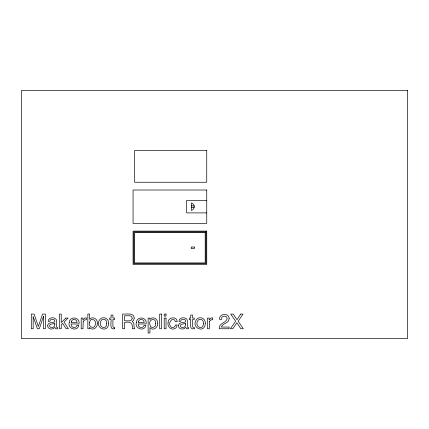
<?xml version="1.0" encoding="UTF-8"?>
<svg xmlns="http://www.w3.org/2000/svg" width="429" height="429" viewBox="0 0 429 429"><rect width="100%" height="100%" fill="white"/><g stroke="black" fill="none" stroke-linecap="round" stroke-linejoin="round"><path stroke-width="0.64" d="M206.746 200.482L186.583 200.482L186.583 212.891L206.746 212.891M191.339 205.882L194.106 205.882M191.339 207.507L194.106 207.507M43.522 316.371L43.479 328.753L45.372 328.753L45.372 314.076L42.551 314.076L38.363 326.485L34.148 314.076L31.301 314.076L31.301 328.753L33.199 328.753L33.146 316.371L37.366 328.753L39.334 328.753L43.522 316.371M155.716 323.337C156.794 327.306 150.482 329.408 149.952 324.925C147.93 319.396 155.99 316.838 155.716 323.337M89.538 322.318C87.677 326.469 94.257 329.89 95.233 325C97.394 320.227 90.594 316.645 89.538 322.318M97.254 323.198C98.096 327.45 92.289 331.467 89.489 327.386L89.489 328.753L87.832 328.753L87.832 314.023L89.581 314.023L89.581 319.353C92.31 315.717 98.102 318.951 97.254 323.198M108.596 323.176C108.521 334.373 93.35 327.584 99.995 319.342A4.419 4.419 0 0 1 102.574 317.841C105.797 317.036 108.955 319.9 108.596 323.176M168.104 322.367C166.94 326.383 171.096 330.764 175.037 328.512A3.673 3.673 0 0 0 176.657 326.807L177.177 324.968L175.429 324.968C175.22 326.576 173.724 327.885 172.072 327.456A2.204 2.204 0 0 1 170.613 326.426C167.294 322.79 173.434 315.782 175.429 321.648L177.177 321.648C177.107 315.921 167.927 316.988 168.104 322.367M205.293 323.176C205.212 334.373 190.042 327.584 196.686 319.342A4.419 4.419 0 0 1 199.271 317.841C202.488 317.036 205.652 319.9 205.293 323.176M69.262 322.377C67.101 328.694 77.397 332.078 78.797 325.397L77.027 325.397C76.158 328.957 70.372 327.772 71.101 323.975L78.947 323.975C80.663 317.176 69.686 315.551 69.262 322.377M136.374 322.377C134.213 328.694 144.514 332.078 145.908 325.397L144.144 325.397C143.27 328.957 137.484 327.772 138.218 323.975L146.058 323.975C147.78 317.176 136.797 315.551 136.374 322.377M157.55 323.166C158.494 327.386 152.896 331.445 149.93 327.552L149.93 333.022L148.128 333.022L148.128 318.104L149.877 318.104L149.877 319.519C152.483 315.69 158.344 318.929 157.55 323.166M132.202 318.221C132.239 322.023 126.791 320.533 124.576 320.801L124.576 315.782C126.786 316.125 132.105 314.43 132.202 318.221M47.716 325.241C46.879 329.365 52.928 330.357 54.885 327.338L55.738 328.818L57.781 328.802L57.781 327.477L56.708 327.365C55.856 324.501 58.462 318.854 54.065 317.969C51.673 317.315 48.005 318.27 48.209 321.321L49.887 321.321C49.93 319.16 52.692 318.929 54.188 319.723L54.842 321.058L54.413 322.099C52.182 322.694 48.316 322.249 47.716 325.241M178.539 325.241C177.703 329.365 183.746 330.357 185.703 327.338L186.561 328.818L188.599 328.802L188.599 327.477L187.527 327.365C186.674 324.501 189.28 318.854 184.888 317.969C182.491 317.315 178.829 318.27 179.027 321.321L180.706 321.321C180.754 319.16 183.51 318.929 185.012 319.723L185.666 321.058L185.231 322.099C183.001 322.694 179.14 322.249 178.539 325.241M229.145 318.683C229.124 323.353 222.576 323.166 221.257 327.054L229.075 327.054L229.075 328.753L219.251 328.753C218.495 323.053 226.029 323.166 227.156 318.763C227.225 314.698 220.597 315.588 221.428 319.519L219.6 319.519C218.597 313.288 229.252 312.553 229.145 318.683M106.719 323.23C106.885 331.333 97.067 326.582 101.223 320.57A2.445 2.445 0 0 1 102.853 319.391C105.191 318.72 107.019 321.01 106.719 323.23M203.41 323.23C203.577 331.333 193.763 326.582 197.914 320.57A2.445 2.445 0 0 1 199.544 319.391C201.887 318.72 203.711 321.01 203.41 323.23M134.218 318.034L133.676 320.19L132.148 321.541C134.937 322.554 133.381 326.024 134.39 328.099L134.781 328.753L132.341 328.753C132.99 323.016 130.368 321.165 124.576 322.458L124.576 328.753L122.587 328.753L122.587 314.076C126.056 314.409 134.009 312.296 134.218 318.034M54.794 324.758C54.939 327.204 51.056 328.657 49.678 326.603C48.858 323.423 53.067 324.26 54.794 323.31L54.794 324.758M185.612 324.758C185.757 327.204 181.875 328.657 180.502 326.603C179.676 323.423 183.885 324.26 185.612 323.31L185.612 324.758M194.214 206.687L194.08 207.69A3.877 3.877 0 0 1 191.339 210.43L191.339 202.938A3.877 3.877 0 0 1 194.08 205.684L194.214 206.687M83.188 321.525L83.006 328.753L81.204 328.753L81.204 318.05L82.915 318.05L82.915 319.9L84.824 318.007L86.411 317.862L86.411 319.761L84.62 319.927L83.188 321.525M209.459 321.525L209.277 328.753L207.48 328.753L207.48 318.05L209.186 318.05L209.186 319.9L211.1 318.007L212.687 317.862L212.687 319.761L210.891 319.927L209.459 321.525M71.402 321.289L71.15 322.549L77.097 322.549C77.451 319.224 72.431 318.162 71.402 321.289M138.513 321.289L138.267 322.549L144.214 322.549C144.562 319.224 139.548 318.162 138.513 321.289M240.696 314.076L236.98 319.691L233.231 314.076L230.743 314.076L235.671 321.23L230.411 328.753L232.813 328.753L236.878 322.721L240.835 328.753L243.302 328.753L238.138 321.23L243.066 314.076L240.696 314.076M65.846 318.05L61.229 322.597L61.229 314.076L59.502 314.076L59.502 328.753L61.229 328.753L61.229 324.737L62.736 323.359L66.077 328.753L68.372 328.753L64.044 322.061L68.147 318.05L65.846 318.05M114.623 328.753C109.164 330.335 111.368 322.243 111.095 319.519L109.647 319.519L109.647 318.05L111.095 318.05L111.095 315.063L112.913 315.063L112.913 318.05L114.623 318.05L114.623 319.519L112.913 319.519L112.913 326.507L113.294 327.257L114.623 327.338L114.623 328.753M194.246 328.753C188.787 330.335 190.991 322.243 190.723 319.519L189.269 319.519L189.269 318.05L190.723 318.05L190.723 315.063L192.541 315.063L192.541 318.05L194.246 318.05L194.246 319.519L192.541 319.519L192.541 326.507L192.916 327.257L194.246 327.338L194.246 328.753M407.55 90.396L21.45 90.396L21.45 338.604L407.55 338.604L407.55 90.396M206.746 150.461L134.62 150.461L134.62 182.255L206.746 182.255L206.746 150.461M206.746 190.009L133.07 190.009L133.07 223.359L206.746 223.359L206.746 190.009M206.746 231.113L133.07 231.113L133.07 264.462L206.746 264.462L206.746 231.113M205.974 231.891L133.848 231.891L133.848 263.69L205.974 263.69L205.974 231.891M205.196 232.668L134.62 232.668L134.62 262.913L205.196 262.913L205.196 232.668M194.337 247.013L191.237 247.013L191.237 248.568L194.337 248.568L194.337 247.013M161.502 314.076L159.701 314.076L159.701 328.753L161.502 328.753L161.502 314.076M166.028 314.076L164.2 314.076L164.2 316.114L166.028 316.114L166.028 314.076M166.028 318.104L164.2 318.104L164.2 328.753L166.028 328.753L166.028 318.104"/></g></svg>
